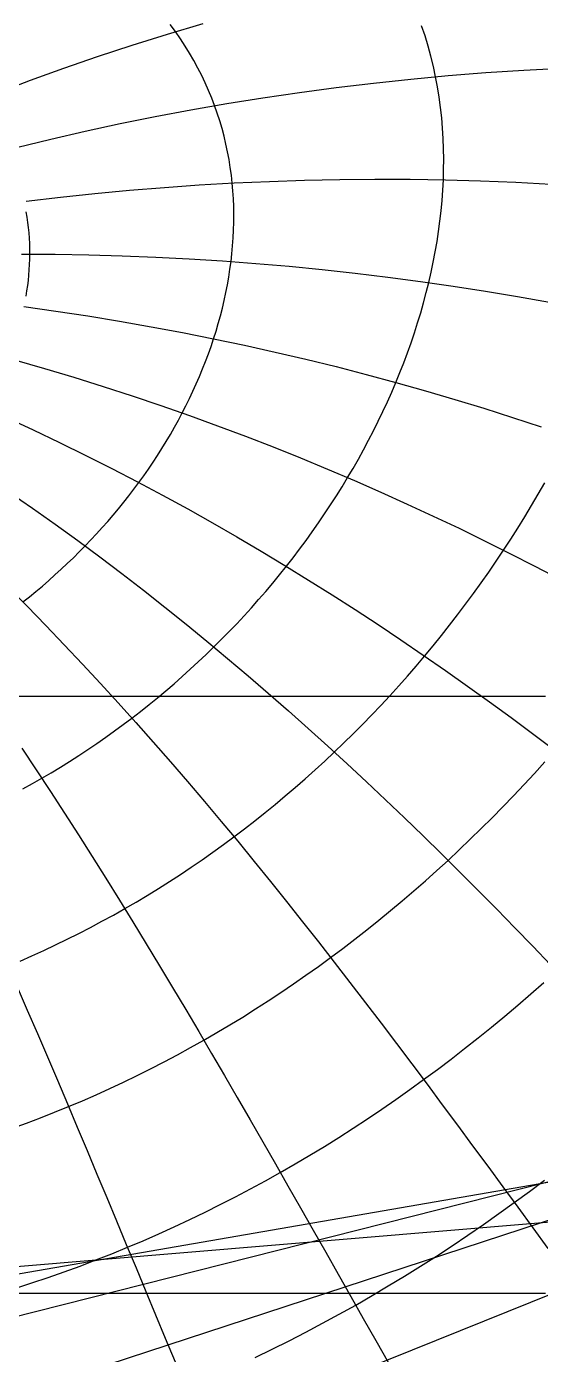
# Model space of a CAD drawing. Header units: millimetres. Extents: x -267 to 267, y -134 to 134.
# Drawn here: x 23.1 to 53.1, y -3.6 to 74 of the extents above; entities that cross this region are included whole.
import ezdxf

# ---------------------------------------------------------------- set-up
doc = ezdxf.new("R2010")
doc.units = ezdxf.units.MM
doc.layers.add('ENGRAVE', color=7, linetype='Continuous')

msp = doc.modelspace()

# ---------------------------------------------------------------- linework, layer by layer
at = {"layer": 'ENGRAVE'}
for points in [[(21.4293, 70.0832), (23.3396, 70.8143), (25.2859, 71.5236), (27.2682, 72.2104), (29.2867, 72.8738), (31.3413, 73.5131), (33.4317, 74.1274)], [(34.0385, 55.7255), (34.1789, 56.1703), (34.3111, 56.6167), (34.4349, 57.0647), (34.5502, 57.5142), (34.6568, 57.9651), (34.7547, 58.4172), (34.8436, 58.8705), (34.9235, 59.3248), (34.9943, 59.78), (35.0557, 60.2361), (35.1077, 60.6928), (35.15, 61.1501), (35.1827, 61.6079), (35.2054, 62.066), (35.2181, 62.5243), (35.2206, 62.9828), (35.2128, 63.4412), (35.1945, 63.8994), (35.1655, 64.3573), (35.1257, 64.8149), (35.075, 65.2718), (35.0131, 65.7281), (34.94, 66.1835), (34.8554, 66.638), (34.7592, 67.0914), (34.6513, 67.5435), (34.5314, 67.9942), (34.3994, 68.4434), (34.2552, 68.8909), (34.0986, 69.3365), (33.9294, 69.7801), (33.7474, 70.2215), (33.5525, 70.6606), (33.3446, 71.0972), (33.1235, 71.5312), (32.8889, 71.9623), (32.6409, 72.3905), (32.3792, 72.8155), (32.1037, 73.2371), (31.8142, 73.6552), (31.5106, 74.0697)], [(44.6793, 53.1762), (44.9142, 53.7489), (45.1401, 54.3243), (45.3568, 54.9022), (45.564, 55.4826), (45.7617, 56.0653), (45.9497, 56.6502), (46.1278, 57.2373), (46.2958, 57.8263), (46.4535, 58.4172), (46.6007, 59.0098), (46.7373, 59.604), (46.8631, 60.1998), (46.9777, 60.7969), (47.0811, 61.3953), (47.1729, 61.9948), (47.253, 62.5952), (47.3211, 63.1965), (47.377, 63.7985), (47.4204, 64.4011), (47.4511, 65.0041), (47.4688, 65.6073), (47.4732, 66.2107), (47.4641, 66.8141), (47.4411, 67.4173), (47.4039, 68.0201), (47.3524, 68.6225), (47.2861, 69.2241), (47.2047, 69.825), (47.1079, 70.4248), (46.9953, 71.0234), (46.8667, 71.6206), (46.7216, 72.2163), (46.5597, 72.8103), (46.3807, 73.4022), (46.184, 73.9921)], [(22.5386, 66.8896), (24.5285, 67.378), (26.5411, 67.8429), (28.5759, 68.2836), (30.6321, 68.6998), (32.7088, 69.0909), (34.8051, 69.4564), (36.92, 69.7959), (39.0524, 70.1089), (41.2012, 70.395), (43.365, 70.6539), (45.5426, 70.8852), (47.7324, 71.0886), (49.9331, 71.2638), (52.143, 71.4105), (54.3607, 71.5285)], [(23.0907, 63.7573), (25.095, 63.9946), (27.1092, 64.2081), (29.1324, 64.3977), (31.1637, 64.5632), (33.2019, 64.7044), (35.246, 64.821), (37.295, 64.9131), (39.3476, 64.9804), (41.4027, 65.023), (43.4593, 65.0407), (45.516, 65.0335), (47.5719, 65.0015), (49.6257, 64.9447), (51.6764, 64.8631), (53.7227, 64.7568)], [(23.0866, 58.2131), (23.1385, 58.519), (23.1838, 58.8254), (23.2226, 59.1324), (23.2548, 59.4399), (23.2803, 59.7477), (23.2991, 60.0558), (23.311, 60.3641), (23.316, 60.6725), (23.3141, 60.981), (23.3052, 61.2893), (23.2891, 61.5975), (23.266, 61.9055), (23.2356, 62.2131), (23.1979, 62.5203), (23.1529, 62.8269), (23.1005, 63.1329)], [(22.8223, 60.6732), (24.7848, 60.662), (26.7464, 60.6283), (28.7063, 60.5722), (30.6634, 60.4938), (32.617, 60.3932), (34.5662, 60.2704), (36.5101, 60.1256), (38.4479, 59.9589), (40.3789, 59.7704), (42.3022, 59.5605), (44.2171, 59.3291), (46.1229, 59.0766), (48.0188, 58.8032), (49.9043, 58.5092), (51.7788, 58.1947), (53.6416, 57.8601)], [(22.9638, 57.6037), (24.8355, 57.3398), (26.6975, 57.056), (28.5493, 56.7523), (30.3905, 56.4292), (32.2203, 56.0868), (34.0385, 55.7255), (35.8445, 55.3455), (37.6379, 54.9471), (39.4185, 54.5307), (41.1857, 54.0965), (42.9394, 53.6449), (44.6793, 53.1762), (46.4051, 52.6907), (48.1167, 52.1888), (49.8139, 51.6708), (51.4965, 51.137), (53.1645, 50.5879)], [(22.9, 40.3591), (23.2846, 40.6647), (23.6649, 40.9752), (24.0408, 41.2905), (24.4122, 41.6107), (24.779, 41.9356), (25.1412, 42.2652), (25.4986, 42.5994), (25.8512, 42.9381), (26.1988, 43.2814), (26.5415, 43.629), (26.8791, 43.9809), (27.2115, 44.3372), (27.5387, 44.6976), (27.8605, 45.0621), (28.1768, 45.4307), (28.4877, 45.8033), (28.7929, 46.1797), (29.0924, 46.56), (29.3861, 46.944), (29.6739, 47.3317), (29.9557, 47.723), (30.2314, 48.1177), (30.5009, 48.5159), (30.7642, 48.9175), (31.0211, 49.3223), (31.2715, 49.7302), (31.5153, 50.1413), (31.7525, 50.5554), (31.9828, 50.9723), (32.2063, 51.3921), (32.4228, 51.8147), (32.6322, 52.2399), (32.8344, 52.6676), (33.0293, 53.0978), (33.2167, 53.5304), (33.3966, 53.9653), (33.5689, 54.4023), (33.7333, 54.8414), (33.8899, 55.2825), (34.0385, 55.7255)], [(133.5177, 54.8177), (135.0506, 53.9875), (136.5614, 53.1443), (138.0506, 52.2885), (139.5185, 51.4206), (140.9658, 50.541), (142.3928, 49.6502), (143.8001, 48.7484), (145.1881, 47.8362), (146.5573, 46.9139), (147.9083, 45.9819), (149.2415, 45.0405), (150.5574, 44.0901), (151.8565, 43.1311), (153.1394, 42.1638), (154.4066, 41.1884), (155.6584, 40.2053), (156.8954, 39.2149), (158.1182, 38.2174), (159.3271, 37.213), (160.5227, 36.2021), (161.7054, 35.185), (162.8758, 34.1619), (-103.0012, -33.133)], [(22.4244, 54.4982), (24.1629, 53.9968), (25.886, 53.4785), (27.5936, 52.9437), (29.2856, 52.3929), (30.962, 51.8263), (32.6226, 51.2443), (34.2674, 50.6473), (35.8965, 50.0357), (37.5098, 49.4098), (39.1073, 48.77), (40.6893, 48.1166), (42.2557, 47.45), (43.8067, 46.7706), (45.3425, 46.0787), (46.8631, 45.3747), (48.3688, 44.6588), (49.8597, 43.9315), (51.3361, 43.1931), (52.7982, 42.4439), (54.2461, 41.6842)], [(188.2816, 54.1413), (-77.6327, -52.9665)], [(22.906, 29.45), (23.4588, 29.7567), (24.0078, 30.0705), (24.553, 30.3914), (25.0941, 30.7192), (25.6312, 31.0539), (26.1642, 31.3955), (26.6929, 31.7439), (27.2173, 32.099), (27.7373, 32.4607), (28.2529, 32.829), (28.7638, 33.2037), (29.2701, 33.585), (29.7717, 33.9725), (30.2684, 34.3664), (30.7603, 34.7664), (31.2471, 35.1726), (31.7288, 35.5848), (32.2054, 36.0031), (32.6768, 36.4272), (33.1428, 36.8571), (33.6034, 37.2928), (34.0585, 37.7341), (34.508, 38.181), (34.9518, 38.6334), (35.3898, 39.0913), (35.822, 39.5544), (36.2482, 40.0228), (36.6684, 40.4964), (37.0825, 40.975), (37.4903, 41.4587), (37.8918, 41.9472), (38.2869, 42.4406), (38.6755, 42.9386), (39.0575, 43.4413), (39.4328, 43.9486), (39.8013, 44.4603), (40.1628, 44.9764), (40.5174, 45.4967), (40.8648, 46.0213), (41.2049, 46.5499), (41.5378, 47.0825), (41.8631, 47.6189), (42.1809, 48.1592), (42.491, 48.7032), (42.7933, 49.2508), (43.0876, 49.8019), (43.3739, 50.3564), (43.6519, 50.9141), (43.9216, 51.4751), (44.1828, 52.0392), (44.4355, 52.6063), (44.6793, 53.1762)], [(21.9394, 51.1329), (23.5045, 50.4074), (25.0515, 49.6688), (26.5807, 48.9174), (28.0923, 48.1535), (29.5866, 47.3777), (31.0638, 46.5901), (32.5243, 45.7913), (33.9684, 44.9816), (35.3963, 44.1612), (36.8085, 43.3307), (38.2053, 42.4903), (39.587, 41.6403), (40.9539, 40.7811), (42.3065, 39.913), (43.645, 39.0363), (44.9699, 38.1513), (46.2815, 37.2583), (47.5802, 36.3576), (48.8664, 35.4495), (50.1404, 34.5342), (51.4026, 33.6121), (52.6534, 32.6834), (53.8931, 31.7483)], [(22.7418, 19.3923), (23.4359, 19.6978), (24.1265, 20.0123), (24.8134, 20.3355), (25.4964, 20.6676), (26.1755, 21.0084), (26.8507, 21.3579), (27.5218, 21.7159), (28.1887, 22.0824), (28.8513, 22.4573), (29.5096, 22.8406), (30.1635, 23.2321), (30.8128, 23.6319), (31.4576, 24.0397), (32.0977, 24.4555), (32.733, 24.8793), (33.3635, 25.311), (33.9891, 25.7504), (34.6097, 26.1975), (35.2253, 26.6522), (35.8357, 27.1145), (36.4409, 27.5841), (37.0408, 28.0611), (37.6353, 28.5454), (38.2244, 29.0368), (38.808, 29.5353), (39.386, 30.0408), (39.9583, 30.5532), (40.5249, 31.0723), (41.0857, 31.5982), (41.6406, 32.1307), (42.1896, 32.6697), (42.7325, 33.2152), (43.2694, 33.767), (43.8001, 34.325), (44.3245, 34.8892), (44.8426, 35.4594), (45.3543, 36.0356), (45.8595, 36.6177), (46.3582, 37.2055), (46.8503, 37.799), (47.3356, 38.3981), (47.8141, 39.0027), (48.2858, 39.6126), (48.7504, 40.2279), (49.208, 40.8483), (49.6585, 41.4738), (50.1017, 42.1043), (50.5376, 42.7397), (50.966, 43.3799), (51.387, 44.0248), (51.8002, 44.6743), (52.2057, 45.3283), (52.6034, 45.9867), (52.9931, 46.6494), (53.3747, 47.3162)], [(22.1115, 46.7785), (23.4599, 45.8451), (24.7905, 44.9024), (26.104, 43.9507), (27.4007, 42.9904), (28.6813, 42.0219), (29.9461, 41.0454), (31.1958, 40.0612), (32.4307, 39.0697), (33.6514, 38.0712), (34.8584, 37.0659), (36.0521, 36.0541), (37.2329, 35.036), (38.4015, 34.012), (39.5581, 32.9824), (40.7034, 31.9472), (41.8376, 30.9068), (42.9613, 29.8615), (44.0749, 28.8114), (45.1788, 27.7567), (46.2735, 26.6978), (47.3593, 25.6347), (48.4367, 24.5677), (49.5061, 23.4971), (50.5678, 22.4229), (51.6223, 21.3454), (52.67, 20.2648), (53.7112, 19.1812)], [(175.2004, 44.1048), (-90.6866, -43.0097)], [(22.0439, 41.217), (23.1507, 40.1055), (24.2429, 38.9882), (25.3209, 37.8655), (26.3853, 36.7375), (27.4368, 35.6045), (28.4759, 34.4667), (29.503, 33.3244), (30.5188, 32.1778), (31.5237, 31.027), (32.5183, 29.8723), (33.503, 28.7138), (34.4782, 27.5519), (35.4446, 26.3866), (36.4025, 25.2181), (37.3523, 24.0466), (38.2946, 22.8723), (39.2297, 21.6954), (40.158, 20.516), (41.0801, 19.3342), (41.9962, 18.1502), (42.9067, 16.9642), (43.8122, 15.7763), (44.7129, 14.5867), (45.6093, 13.3955), (46.5016, 12.2028), (47.3904, 11.0088), (48.2759, 9.8136), (49.1585, 8.6174), (50.0386, 7.4202), (50.9165, 6.2223), (51.7926, 5.0237), (52.6673, 3.8246), (53.5408, 2.625)], [(133.5177, 37.6379), (134.8218, 36.7405), (136.1133, 35.8355), (137.3924, 34.9232), (138.6595, 34.004), (139.9151, 33.078), (141.1595, 32.1456), (142.393, 31.207), (143.6161, 30.2625), (144.8291, 29.3122), (146.0324, 28.3565), (147.2262, 27.3956), (148.4111, 26.4296), (149.5873, 25.4589), (150.7553, 24.4836), (151.9153, 23.504), (-113.9676, -22.5203)], [(22.2529, 34.863), (23.7365, 34.863), (25.22, 34.863), (26.7035, 34.863), (28.1871, 34.863), (29.6706, 34.863), (31.1541, 34.863), (32.6377, 34.863), (34.1212, 34.863), (35.6047, 34.863), (37.0882, 34.863), (38.5718, 34.863), (40.0553, 34.863), (41.5388, 34.863), (43.0224, 34.863), (44.5059, 34.863), (45.9894, 34.863), (47.473, 34.863), (48.9565, 34.863), (50.44, 34.863), (51.9235, 34.863), (53.4071, 34.863)], [(22.8421, 31.8226), (23.6822, 30.5633), (24.5129, 29.3012), (25.3349, 28.0366), (26.1485, 26.7695), (26.9542, 25.5002), (27.7526, 24.2288), (28.5439, 22.9554), (29.3287, 21.68), (30.1074, 20.403), (30.8804, 19.1243), (31.6481, 17.844), (32.4108, 16.5624), (33.1691, 15.2795), (33.9231, 13.9954), (34.6734, 12.7102), (35.4203, 11.424), (36.1642, 10.137), (36.9053, 8.8492), (37.6441, 7.5607), (38.3809, 6.2717), (39.116, 4.9822), (39.8499, 3.6924), (40.5828, 2.4022), (41.315, 1.1119), (42.047, -0.1785), (42.779, -1.4689), (43.5114, -2.7591), (44.2445, -4.0492)], [(22.2981, 9.6336), (23.1221, 9.9342), (23.9424, 10.2454), (24.759, 10.5672), (25.5717, 10.8994), (26.3804, 11.242), (27.185, 11.5949), (27.9855, 11.958), (28.7817, 12.3312), (29.5735, 12.7144), (30.3609, 13.1076), (31.1438, 13.5106), (31.922, 13.9234), (32.6954, 14.3459), (33.4641, 14.7779), (34.2279, 15.2194), (34.9868, 15.6703), (35.7406, 16.1305), (36.4893, 16.5999), (37.2329, 17.0784), (37.9712, 17.5658), (38.7042, 18.0622), (39.4318, 18.5673), (40.1539, 19.0811), (40.8706, 19.6035), (41.5817, 20.1344), (42.2872, 20.6736), (42.987, 21.2211), (43.6811, 21.7768), (44.3694, 22.3406), (45.0518, 22.9123), (45.7284, 23.4919), (46.399, 24.0792), (47.0637, 24.6741), (47.7223, 25.2766), (48.3748, 25.8866), (49.0211, 26.5038), (49.6613, 27.1283), (50.2953, 27.7599), (50.923, 28.3985), (51.5444, 29.044), (52.1594, 29.6964), (52.7679, 30.3554), (53.3701, 31.021)], [(133.5177, 19.1941), (134.6953, 18.2558), (135.8672, 17.3142), (137.0338, 16.3693), (138.1954, 15.4215), (139.3521, 14.4709), (140.5045, 13.5177), (141.6527, 12.562), (142.797, 11.6041), (-123.0976, -10.6441)], [(22.4847, 0.3062), (23.4298, 0.61), (24.3708, 0.926), (25.3078, 1.254), (26.2406, 1.594), (27.169, 1.9459), (28.0929, 2.3096), (29.0123, 2.6849), (29.927, 3.0718), (30.8369, 3.4702), (31.7419, 3.88), (32.6419, 4.301), (33.5368, 4.7332), (34.4266, 5.1763), (35.311, 5.6305), (36.1902, 6.0954), (37.0639, 6.571), (37.9322, 7.0572), (38.7948, 7.5539), (39.6519, 8.0608), (40.5032, 8.5781), (41.3489, 9.1054), (42.1886, 9.6427), (43.0226, 10.1898), (43.8506, 10.7467), (44.6727, 11.3132), (45.4887, 11.8892), (46.2987, 12.4746), (47.1027, 13.0692), (47.9005, 13.6729), (48.6922, 14.2856), (49.4777, 14.9072), (50.257, 15.5376), (51.0301, 16.1766), (51.7969, 16.8241), (52.5574, 17.48), (53.3117, 18.1442)], [(22.5675, 17.9001), (23.1608, 16.5352), (23.7504, 15.1695), (24.3366, 13.8031), (24.9198, 12.436), (25.5001, 11.0684), (26.0781, 9.7002), (26.6539, 8.3316), (27.2279, 6.9627), (27.8003, 5.5934), (28.3716, 4.2238), (28.9419, 2.8541), (29.5116, 1.4843), (30.081, 0.1143), (30.6504, -1.2556), (31.22, -2.6255), (31.7902, -3.9952)], [(36.4652, -3.7379), (37.4587, -3.2582), (38.446, -2.7666), (39.4272, -2.263), (40.4021, -1.7477), (41.3707, -1.2209), (42.3329, -0.6826), (43.2887, -0.1331), (44.2379, 0.4276), (45.1806, 0.9993), (46.1167, 1.5819), (47.0462, 2.1751), (47.969, 2.7789), (48.8852, 3.3931), (49.7946, 4.0176), (50.6973, 4.6522), (51.5933, 5.2967), (52.4825, 5.9511), (53.3649, 6.6151)], [(22.2529, 0), (23.7365, 0), (25.22, 0), (26.7035, 0), (28.1871, 0), (29.6706, 0), (31.1541, 0), (32.6377, 0), (34.1212, 0), (35.6047, 0), (37.0882, 0), (38.5718, 0), (40.0553, 0), (41.5388, 0), (43.0224, 0), (44.5059, 0), (45.9894, 0), (47.473, 0), (48.9565, 0), (50.44, 0), (51.9235, 0), (53.4071, 0)]]:
    msp.add_lwpolyline(points, dxfattribs=at)

doc.saveas('drawing.dxf')
